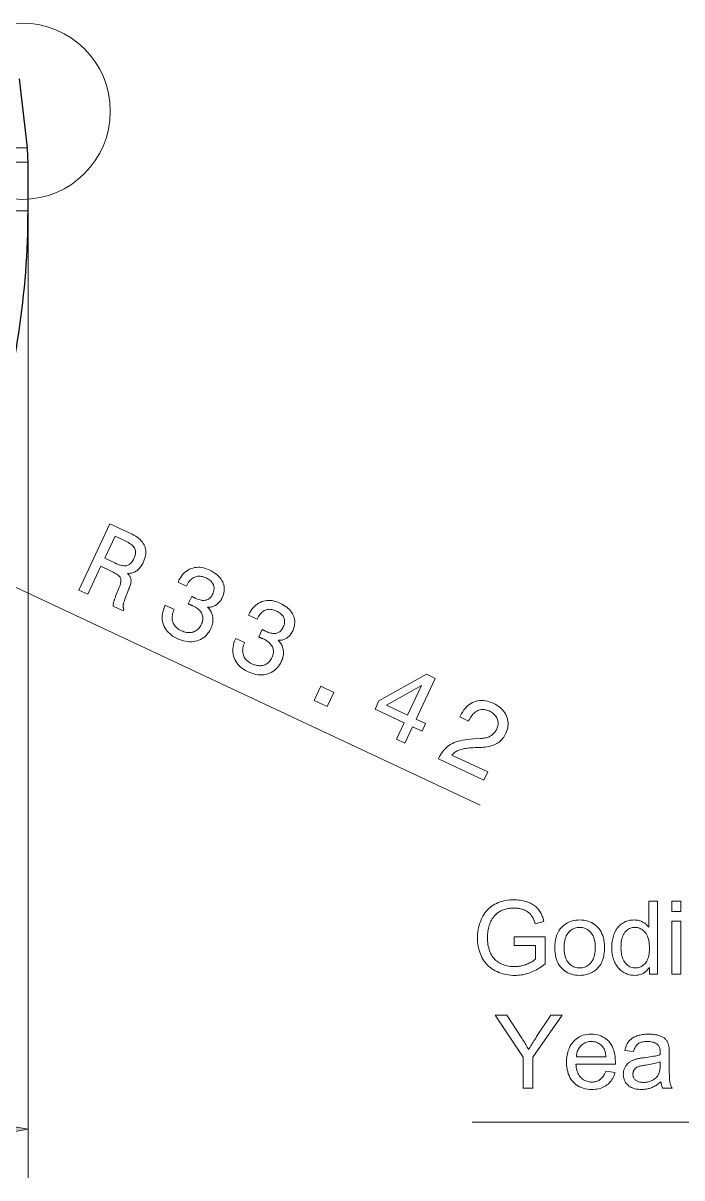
# Model space of a CAD drawing. Extents: x -99 to 297, y 0 to 420.
# Drawn here: x 142.35 to 169.4, y 102.81 to 150.19 of the extents above; entities that cross this region are included whole.
import ezdxf

# ---------------------------------------------------------------- set-up
doc = ezdxf.new("R2010")
doc.units = 0

msp = doc.modelspace()

# ---------------------------------------------------------------- linework, layer by layer
at = {"color": 7, "lineweight": 30, "ltscale": 0.071415}
msp.add_line((142.191, 147.903), (142.523, 145.066), dxfattribs=at)
at = {"color": 7, "lineweight": 13, "ltscale": 0.103645}
msp.add_line((142.523, 145.066), (138.377, 145.066), dxfattribs=at)
at = {"color": 7, "lineweight": 13, "ltscale": 0.103749}
for p, q in [((142.557, 144.485), (138.407, 144.485)), ((142.557, 142.485), (138.407, 142.485))]:
    msp.add_line(p, q, dxfattribs=at)
at = {"color": 7, "lineweight": 30, "ltscale": 0.05}
msp.add_line((142.557, 142.485), (142.557, 144.485), dxfattribs=at)
at = {"color": 7, "lineweight": 13}
for p, q in [((142.557, 142.485), (142.557, 102.807)), ((142.067, 127.034), (161.116, 118.096))]:
    msp.add_line(p, q, dxfattribs=at)
msp.add_lwpolyline([(208.795, 134.339), (199.897, 105.097), (160.785, 105.097)], dxfattribs=at)
for points in [[(144.649, 126.927), (145.921, 129.639), (146.828, 129.214), (146.905, 129.175), (146.977, 129.134), (147.043, 129.091), (147.103, 129.046), (147.158, 128.999), (147.207, 128.949), (147.25, 128.898), (147.288, 128.844), (147.32, 128.788), (147.346, 128.73), (147.366, 128.67), (147.381, 128.608), (147.39, 128.545), (147.393, 128.48), (147.389, 128.413), (147.381, 128.345), (147.366, 128.275), (147.345, 128.204), (147.318, 128.13), (147.286, 128.056), (147.264, 128.012), (147.242, 127.971), (147.218, 127.932), (147.193, 127.895), (147.166, 127.86), (147.139, 127.828), (147.111, 127.798), (147.081, 127.77), (147.05, 127.744), (147.018, 127.72), (146.985, 127.699), (146.95, 127.68), (146.915, 127.663), (146.879, 127.649), (146.841, 127.637), (146.803, 127.627), (146.764, 127.619), (146.723, 127.614), (146.681, 127.61), (146.639, 127.609), (146.663, 127.586), (146.685, 127.563), (146.705, 127.539), (146.723, 127.515), (146.739, 127.49), (146.752, 127.465), (146.763, 127.44), (146.772, 127.415), (146.779, 127.389), (146.784, 127.363), (146.786, 127.336), (146.786, 127.306), (146.784, 127.273), (146.779, 127.238), (146.772, 127.2), (146.763, 127.16), (146.751, 127.117), (146.736, 127.071), (146.72, 127.023), (146.701, 126.973), (146.523, 126.518), (146.512, 126.489), (146.502, 126.462), (146.493, 126.436), (146.485, 126.411), (146.478, 126.388), (146.472, 126.366), (146.468, 126.345), (146.464, 126.326), (146.462, 126.308), (146.46, 126.291), (146.46, 126.276), (146.46, 126.26), (146.462, 126.245), (146.464, 126.231), (146.467, 126.216), (146.471, 126.203), (146.476, 126.189), (146.482, 126.176), (146.489, 126.163), (146.497, 126.151), (146.462, 126.076), (146.052, 126.269), (146.051, 126.28), (146.05, 126.293), (146.051, 126.306), (146.051, 126.32), (146.053, 126.335), (146.055, 126.351), (146.058, 126.367), (146.061, 126.384), (146.065, 126.402), (146.069, 126.421), (146.075, 126.441), (146.08, 126.462), (146.087, 126.484), (146.094, 126.507), (146.103, 126.531), (146.111, 126.557), (146.121, 126.583), (146.131, 126.611), (146.142, 126.64), (146.154, 126.67), (146.299, 127.03), (146.32, 127.083), (146.337, 127.133), (146.35, 127.181), (146.36, 127.225), (146.367, 127.266), (146.371, 127.304), (146.371, 127.339), (146.368, 127.371), (146.362, 127.401), (146.353, 127.427), (146.338, 127.452), (146.318, 127.479), (146.29, 127.506), (146.257, 127.535), (146.217, 127.564), (146.17, 127.595), (146.118, 127.626), (146.058, 127.659), (145.993, 127.693), (145.921, 127.727), (145.549, 127.902), (145.011, 126.757)], [(146.571, 128.929), (146.128, 129.137), (145.704, 128.234), (146.122, 128.038), (146.185, 128.01), (146.244, 127.986), (146.301, 127.966), (146.354, 127.95), (146.405, 127.937), (146.453, 127.929), (146.498, 127.924), (146.541, 127.924), (146.58, 127.927), (146.616, 127.934), (146.651, 127.945), (146.684, 127.961), (146.716, 127.98), (146.747, 128.003), (146.776, 128.03), (146.805, 128.061), (146.832, 128.096), (146.858, 128.135), (146.883, 128.178), (146.906, 128.224), (146.927, 128.272), (146.944, 128.318), (146.957, 128.362), (146.966, 128.404), (146.972, 128.445), (146.974, 128.485), (146.972, 128.523), (146.966, 128.559), (146.957, 128.594), (146.944, 128.627), (146.927, 128.659), (146.905, 128.691), (146.879, 128.722), (146.848, 128.753), (146.813, 128.784), (146.773, 128.814), (146.729, 128.843), (146.681, 128.872), (146.628, 128.901)], [(148.192, 126.303), (148.553, 126.134), (148.529, 126.077), (148.51, 126.021), (148.494, 125.966), (148.483, 125.912), (148.476, 125.86), (148.473, 125.809), (148.474, 125.759), (148.479, 125.71), (148.489, 125.663), (148.502, 125.616), (148.52, 125.571), (148.541, 125.529), (148.566, 125.488), (148.596, 125.449), (148.629, 125.413), (148.666, 125.378), (148.707, 125.345), (148.752, 125.315), (148.8, 125.286), (148.853, 125.259), (148.906, 125.236), (148.958, 125.217), (149.009, 125.202), (149.059, 125.191), (149.109, 125.183), (149.157, 125.18), (149.204, 125.18), (149.251, 125.185), (149.296, 125.193), (149.341, 125.205), (149.384, 125.221), (149.425, 125.241), (149.464, 125.264), (149.501, 125.291), (149.536, 125.321), (149.569, 125.355), (149.599, 125.392), (149.628, 125.433), (149.655, 125.478), (149.679, 125.526), (149.698, 125.571), (149.714, 125.616), (149.725, 125.66), (149.733, 125.703), (149.736, 125.746), (149.735, 125.788), (149.731, 125.83), (149.722, 125.871), (149.71, 125.912), (149.693, 125.951), (149.673, 125.99), (149.649, 126.028), (149.622, 126.064), (149.59, 126.099), (149.556, 126.132), (149.517, 126.164), (149.475, 126.195), (149.429, 126.224), (149.38, 126.252), (149.326, 126.279), (149.319, 126.282), (149.311, 126.286), (149.303, 126.289), (149.295, 126.293), (149.287, 126.296), (149.279, 126.3), (149.271, 126.304), (149.262, 126.307), (149.254, 126.311), (149.245, 126.314), (149.237, 126.318), (149.227, 126.322), (149.217, 126.326), (149.207, 126.33), (149.196, 126.335), (149.184, 126.339), (149.172, 126.344), (149.159, 126.349), (149.146, 126.355), (149.132, 126.36), (149.276, 126.668), (149.284, 126.663), (149.292, 126.659), (149.301, 126.655), (149.309, 126.651), (149.316, 126.647), (149.324, 126.643), (149.332, 126.639), (149.34, 126.635), (149.347, 126.631), (149.355, 126.627), (149.362, 126.624), (149.37, 126.62), (149.377, 126.616), (149.384, 126.613), (149.391, 126.609), (149.398, 126.606), (149.405, 126.603), (149.412, 126.599), (149.419, 126.596), (149.425, 126.593), (149.477, 126.57), (149.527, 126.55), (149.575, 126.534), (149.622, 126.521), (149.667, 126.512), (149.71, 126.505), (149.751, 126.502), (149.79, 126.503), (149.828, 126.507), (149.864, 126.514), (149.899, 126.525), (149.932, 126.539), (149.963, 126.556), (149.993, 126.577), (150.021, 126.601), (150.048, 126.628), (150.073, 126.659), (150.097, 126.694), (150.119, 126.731), (150.14, 126.772), (150.158, 126.813), (150.172, 126.853), (150.183, 126.893), (150.191, 126.931), (150.195, 126.969), (150.196, 127.006), (150.193, 127.042), (150.188, 127.078), (150.178, 127.113), (150.166, 127.147), (150.15, 127.18), (150.131, 127.212), (150.109, 127.243), (150.083, 127.272), (150.055, 127.3), (150.023, 127.327), (149.988, 127.353), (149.95, 127.378), (149.908, 127.401), (149.864, 127.424), (149.812, 127.446), (149.762, 127.464), (149.713, 127.478), (149.665, 127.488), (149.618, 127.494), (149.572, 127.496), (149.528, 127.493), (149.484, 127.487), (149.442, 127.476), (149.401, 127.462), (149.361, 127.443), (149.322, 127.42), (149.285, 127.393), (149.249, 127.362), (149.215, 127.328), (149.182, 127.289), (149.15, 127.246), (149.12, 127.199), (149.091, 127.148), (149.064, 127.093), (148.716, 127.256), (148.729, 127.283), (148.768, 127.36), (148.81, 127.432), (148.855, 127.498), (148.904, 127.559), (148.955, 127.614), (149.01, 127.664), (149.067, 127.709), (149.128, 127.748), (149.192, 127.782), (149.259, 127.81), (149.328, 127.832), (149.398, 127.849), (149.469, 127.858), (149.541, 127.862), (149.615, 127.86), (149.689, 127.851), (149.764, 127.836), (149.84, 127.815), (149.917, 127.787), (149.995, 127.753), (150.076, 127.713), (150.15, 127.671), (150.22, 127.627), (150.284, 127.58), (150.342, 127.532), (150.395, 127.481), (150.442, 127.428), (150.483, 127.374), (150.519, 127.317), (150.55, 127.258), (150.574, 127.197), (150.593, 127.136), (150.606, 127.074), (150.613, 127.01), (150.613, 126.946), (150.608, 126.881), (150.596, 126.815), (150.579, 126.749), (150.556, 126.681), (150.526, 126.612), (150.507, 126.574), (150.487, 126.537), (150.466, 126.503), (150.443, 126.471), (150.419, 126.44), (150.394, 126.412), (150.368, 126.385), (150.34, 126.36), (150.312, 126.338), (150.282, 126.317), (150.251, 126.298), (150.219, 126.282), (150.186, 126.267), (150.152, 126.255), (150.117, 126.245), (150.081, 126.237), (150.043, 126.231), (150.005, 126.227), (149.966, 126.225), (149.926, 126.226), (149.961, 126.189), (149.993, 126.151), (150.021, 126.112), (150.048, 126.073), (150.071, 126.032), (150.091, 125.991), (150.108, 125.95), (150.122, 125.907), (150.133, 125.864), (150.141, 125.819), (150.147, 125.774), (150.149, 125.729), (150.148, 125.683), (150.144, 125.637), (150.138, 125.59), (150.128, 125.543), (150.115, 125.495), (150.099, 125.446), (150.081, 125.397), (150.059, 125.348), (150.02, 125.273), (149.978, 125.203), (149.931, 125.138), (149.881, 125.08), (149.827, 125.027), (149.768, 124.979), (149.706, 124.937), (149.641, 124.901), (149.571, 124.871), (149.497, 124.845), (149.421, 124.826), (149.343, 124.814), (149.264, 124.807), (149.184, 124.807), (149.103, 124.814), (149.02, 124.827), (148.936, 124.846), (148.851, 124.872), (148.764, 124.904), (148.676, 124.942), (148.595, 124.983), (148.519, 125.027), (148.45, 125.075), (148.386, 125.126), (148.327, 125.181), (148.275, 125.238), (148.228, 125.299), (148.187, 125.364), (148.151, 125.431), (148.122, 125.502), (148.098, 125.576), (148.081, 125.65), (148.07, 125.725), (148.066, 125.801), (148.069, 125.878), (148.078, 125.956), (148.094, 126.034), (148.116, 126.114), (148.144, 126.195), (148.18, 126.276)], [(151.088, 124.945), (151.448, 124.775), (151.425, 124.718), (151.405, 124.662), (151.39, 124.607), (151.378, 124.554), (151.371, 124.501), (151.368, 124.45), (151.369, 124.4), (151.375, 124.352), (151.384, 124.304), (151.397, 124.258), (151.415, 124.213), (151.436, 124.17), (151.462, 124.13), (151.491, 124.091), (151.524, 124.054), (151.561, 124.02), (151.602, 123.987), (151.647, 123.956), (151.696, 123.928), (151.748, 123.901), (151.801, 123.878), (151.853, 123.859), (151.904, 123.843), (151.955, 123.832), (152.004, 123.825), (152.052, 123.821), (152.1, 123.822), (152.146, 123.826), (152.192, 123.834), (152.236, 123.847), (152.279, 123.863), (152.32, 123.882), (152.359, 123.905), (152.396, 123.932), (152.431, 123.962), (152.464, 123.996), (152.495, 124.034), (152.523, 124.075), (152.55, 124.12), (152.574, 124.168), (152.594, 124.213), (152.609, 124.257), (152.62, 124.301), (152.628, 124.345), (152.631, 124.388), (152.631, 124.43), (152.626, 124.471), (152.618, 124.513), (152.605, 124.553), (152.589, 124.593), (152.569, 124.632), (152.545, 124.669), (152.517, 124.706), (152.486, 124.74), (152.451, 124.774), (152.412, 124.806), (152.37, 124.836), (152.324, 124.866), (152.275, 124.894), (152.222, 124.92), (152.214, 124.924), (152.206, 124.927), (152.198, 124.931), (152.19, 124.934), (152.182, 124.938), (152.174, 124.941), (152.166, 124.945), (152.158, 124.949), (152.149, 124.952), (152.141, 124.956), (152.132, 124.959), (152.122, 124.963), (152.112, 124.967), (152.102, 124.972), (152.091, 124.976), (152.079, 124.981), (152.067, 124.986), (152.054, 124.991), (152.041, 124.996), (152.027, 125.002), (152.171, 125.309), (152.18, 125.305), (152.188, 125.301), (152.196, 125.297), (152.204, 125.292), (152.212, 125.288), (152.22, 125.284), (152.227, 125.28), (152.235, 125.276), (152.243, 125.273), (152.25, 125.269), (152.258, 125.265), (152.265, 125.261), (152.272, 125.258), (152.28, 125.254), (152.287, 125.251), (152.294, 125.247), (152.301, 125.244), (152.307, 125.241), (152.314, 125.238), (152.32, 125.235), (152.372, 125.212), (152.422, 125.192), (152.471, 125.176), (152.517, 125.163), (152.562, 125.153), (152.605, 125.147), (152.646, 125.144), (152.686, 125.145), (152.724, 125.148), (152.76, 125.156), (152.794, 125.166), (152.827, 125.18), (152.858, 125.197), (152.888, 125.218), (152.916, 125.242), (152.943, 125.27), (152.969, 125.301), (152.992, 125.335), (153.015, 125.373), (153.036, 125.414), (153.053, 125.455), (153.068, 125.495), (153.079, 125.534), (153.086, 125.573), (153.09, 125.61), (153.091, 125.648), (153.089, 125.684), (153.083, 125.719), (153.074, 125.754), (153.061, 125.788), (153.045, 125.821), (153.026, 125.853), (153.004, 125.884), (152.979, 125.914), (152.95, 125.942), (152.918, 125.969), (152.883, 125.995), (152.845, 126.019), (152.804, 126.043), (152.759, 126.065), (152.708, 126.087), (152.657, 126.106), (152.608, 126.12), (152.56, 126.13), (152.514, 126.136), (152.468, 126.137), (152.423, 126.135), (152.38, 126.128), (152.337, 126.118), (152.296, 126.103), (152.256, 126.084), (152.217, 126.062), (152.18, 126.035), (152.144, 126.004), (152.11, 125.969), (152.077, 125.93), (152.045, 125.888), (152.015, 125.841), (151.986, 125.79), (151.959, 125.735), (151.612, 125.898), (151.624, 125.925), (151.663, 126.002), (151.705, 126.073), (151.751, 126.14), (151.799, 126.2), (151.85, 126.256), (151.905, 126.306), (151.963, 126.35), (152.023, 126.389), (152.087, 126.423), (152.154, 126.451), (152.223, 126.474), (152.293, 126.49), (152.365, 126.5), (152.437, 126.504), (152.51, 126.501), (152.584, 126.492), (152.659, 126.477), (152.735, 126.456), (152.812, 126.429), (152.89, 126.395), (152.971, 126.355), (153.046, 126.312), (153.115, 126.268), (153.179, 126.222), (153.237, 126.173), (153.29, 126.123), (153.337, 126.07), (153.379, 126.015), (153.415, 125.958), (153.445, 125.899), (153.47, 125.839), (153.488, 125.777), (153.501, 125.715), (153.508, 125.652), (153.508, 125.588), (153.503, 125.523), (153.492, 125.457), (153.474, 125.39), (153.451, 125.322), (153.422, 125.254), (153.403, 125.215), (153.382, 125.179), (153.361, 125.145), (153.338, 125.112), (153.314, 125.082), (153.289, 125.053), (153.263, 125.026), (153.236, 125.002), (153.207, 124.979), (153.177, 124.958), (153.146, 124.94), (153.114, 124.923), (153.081, 124.909), (153.047, 124.897), (153.012, 124.886), (152.976, 124.878), (152.939, 124.872), (152.9, 124.868), (152.861, 124.867), (152.821, 124.867), (152.856, 124.83), (152.888, 124.792), (152.917, 124.754), (152.943, 124.714), (152.966, 124.674), (152.986, 124.633), (153.003, 124.591), (153.017, 124.548), (153.028, 124.505), (153.037, 124.461), (153.042, 124.416), (153.044, 124.371), (153.044, 124.325), (153.04, 124.278), (153.033, 124.231), (153.023, 124.184), (153.011, 124.136), (152.995, 124.088), (152.976, 124.039), (152.954, 123.99), (152.916, 123.914), (152.873, 123.844), (152.827, 123.78), (152.776, 123.721), (152.722, 123.668), (152.664, 123.621), (152.602, 123.579), (152.536, 123.543), (152.466, 123.512), (152.392, 123.487), (152.316, 123.468), (152.238, 123.455), (152.16, 123.449), (152.079, 123.449), (151.998, 123.455), (151.915, 123.468), (151.831, 123.488), (151.746, 123.513), (151.659, 123.545), (151.571, 123.583), (151.49, 123.625), (151.415, 123.669), (151.345, 123.717), (151.281, 123.768), (151.223, 123.822), (151.17, 123.88), (151.123, 123.941), (151.082, 124.005), (151.047, 124.073), (151.017, 124.144), (150.993, 124.217), (150.976, 124.291), (150.966, 124.366), (150.962, 124.442), (150.964, 124.519), (150.973, 124.597), (150.989, 124.676), (151.011, 124.756), (151.04, 124.836), (151.075, 124.918)], [(157.679, 120.813), (157.994, 121.485), (156.802, 122.045), (156.963, 122.388), (158.921, 123.47), (159.276, 123.303), (158.492, 121.633), (158.88, 121.451), (158.733, 121.138), (158.346, 121.32), (158.03, 120.648)], [(154.299, 122.399), (154.572, 122.981), (155.112, 122.728), (154.839, 122.146)], [(157.277, 122.204), (158.141, 121.798), (158.712, 123.014)], [(159.406, 120.003), (159.412, 120.014), (159.451, 120.092), (159.492, 120.166), (159.536, 120.236), (159.583, 120.301), (159.632, 120.362), (159.684, 120.418), (159.738, 120.47), (159.794, 120.517), (159.853, 120.56), (159.915, 120.599), (159.98, 120.634), (160.052, 120.666), (160.13, 120.695), (160.213, 120.722), (160.303, 120.745), (160.399, 120.765), (160.5, 120.783), (160.608, 120.797), (160.722, 120.809), (160.841, 120.817), (161.131, 120.835), (161.183, 120.839), (161.232, 120.844), (161.279, 120.851), (161.324, 120.86), (161.367, 120.87), (161.409, 120.882), (161.448, 120.896), (161.485, 120.911), (161.52, 120.927), (161.554, 120.946), (161.585, 120.966), (161.615, 120.988), (161.644, 121.011), (161.671, 121.037), (161.697, 121.064), (161.721, 121.094), (161.744, 121.125), (161.765, 121.158), (161.785, 121.193), (161.803, 121.23), (161.822, 121.273), (161.836, 121.316), (161.847, 121.358), (161.855, 121.4), (161.858, 121.442), (161.858, 121.484), (161.854, 121.525), (161.846, 121.566), (161.834, 121.607), (161.819, 121.648), (161.8, 121.687), (161.778, 121.725), (161.753, 121.761), (161.724, 121.796), (161.693, 121.828), (161.658, 121.859), (161.619, 121.889), (161.578, 121.916), (161.533, 121.942), (161.485, 121.966), (161.436, 121.987), (161.388, 122.004), (161.34, 122.016), (161.292, 122.024), (161.245, 122.028), (161.199, 122.027), (161.153, 122.022), (161.107, 122.012), (161.062, 121.999), (161.018, 121.98), (160.975, 121.958), (160.933, 121.932), (160.893, 121.902), (160.854, 121.869), (160.818, 121.831), (160.783, 121.79), (160.749, 121.744), (160.718, 121.695), (160.688, 121.642), (160.659, 121.585), (160.644, 121.553), (160.289, 121.719), (160.315, 121.775), (160.357, 121.858), (160.402, 121.935), (160.45, 122.006), (160.502, 122.071), (160.556, 122.131), (160.614, 122.185), (160.676, 122.232), (160.74, 122.274), (160.808, 122.31), (160.878, 122.341), (160.951, 122.365), (161.025, 122.382), (161.101, 122.392), (161.177, 122.396), (161.254, 122.394), (161.333, 122.385), (161.413, 122.369), (161.493, 122.346), (161.575, 122.317), (161.658, 122.281), (161.736, 122.242), (161.808, 122.2), (161.876, 122.154), (161.938, 122.106), (161.995, 122.055), (162.046, 122.001), (162.093, 121.943), (162.134, 121.883), (162.171, 121.82), (162.202, 121.753), (162.227, 121.685), (162.246, 121.617), (162.259, 121.548), (162.266, 121.478), (162.266, 121.408), (162.26, 121.338), (162.248, 121.267), (162.229, 121.196), (162.205, 121.124), (162.174, 121.052), (162.146, 120.997), (162.117, 120.945), (162.085, 120.896), (162.051, 120.849), (162.014, 120.805), (161.975, 120.764), (161.934, 120.726), (161.891, 120.691), (161.846, 120.658), (161.798, 120.628), (161.748, 120.601), (161.696, 120.576), (161.64, 120.554), (161.583, 120.534), (161.523, 120.517), (161.46, 120.503), (161.395, 120.491), (161.327, 120.482), (161.257, 120.475), (161.184, 120.47), (160.9, 120.461), (160.821, 120.458), (160.746, 120.453), (160.675, 120.447), (160.607, 120.439), (160.544, 120.431), (160.485, 120.422), (160.429, 120.412), (160.378, 120.4), (160.331, 120.388), (160.288, 120.374), (160.247, 120.359), (160.208, 120.343), (160.171, 120.325), (160.135, 120.305), (160.101, 120.284), (160.069, 120.261), (160.038, 120.237), (160.009, 120.211), (159.981, 120.184), (159.955, 120.155), (161.429, 119.464), (161.271, 119.128)], [(162.512, 112.344), (162.512, 112.696), (163.783, 112.698), (163.783, 111.585), (163.724, 111.54), (163.665, 111.496), (163.605, 111.455), (163.546, 111.417), (163.485, 111.381), (163.425, 111.347), (163.364, 111.315), (163.303, 111.286), (163.241, 111.259), (163.179, 111.234), (163.117, 111.212), (163.054, 111.192), (162.991, 111.174), (162.927, 111.159), (162.864, 111.146), (162.8, 111.135), (162.735, 111.127), (162.671, 111.121), (162.606, 111.118), (162.54, 111.116), (162.453, 111.118), (162.367, 111.124), (162.282, 111.133), (162.2, 111.147), (162.119, 111.164), (162.039, 111.185), (161.961, 111.209), (161.885, 111.238), (161.81, 111.27), (161.737, 111.306), (161.667, 111.345), (161.6, 111.388), (161.536, 111.434), (161.477, 111.484), (161.42, 111.537), (161.368, 111.594), (161.318, 111.653), (161.273, 111.717), (161.23, 111.783), (161.192, 111.853), (161.157, 111.926), (161.126, 112), (161.098, 112.076), (161.074, 112.153), (161.054, 112.232), (161.037, 112.313), (161.024, 112.396), (161.015, 112.48), (161.01, 112.566), (161.008, 112.653), (161.01, 112.74), (161.015, 112.826), (161.024, 112.911), (161.037, 112.994), (161.053, 113.077), (161.074, 113.158), (161.097, 113.238), (161.125, 113.317), (161.156, 113.394), (161.191, 113.471), (161.229, 113.545), (161.271, 113.615), (161.315, 113.681), (161.363, 113.743), (161.414, 113.801), (161.468, 113.856), (161.526, 113.906), (161.587, 113.953), (161.651, 113.996), (161.718, 114.035), (161.788, 114.07), (161.859, 114.101), (161.933, 114.128), (162.01, 114.152), (162.088, 114.173), (162.168, 114.189), (162.25, 114.202), (162.335, 114.211), (162.421, 114.217), (162.51, 114.219), (162.574, 114.218), (162.637, 114.214), (162.699, 114.209), (162.76, 114.202), (162.819, 114.192), (162.878, 114.181), (162.935, 114.167), (162.99, 114.151), (163.045, 114.133), (163.098, 114.113), (163.15, 114.091), (163.199, 114.068), (163.246, 114.043), (163.29, 114.016), (163.333, 113.987), (163.373, 113.957), (163.411, 113.925), (163.446, 113.892), (163.479, 113.856), (163.51, 113.82), (163.54, 113.781), (163.567, 113.74), (163.594, 113.696), (163.618, 113.651), (163.642, 113.603), (163.664, 113.552), (163.684, 113.5), (163.704, 113.445), (163.721, 113.388), (163.738, 113.329), (163.379, 113.23), (163.366, 113.275), (163.351, 113.318), (163.336, 113.359), (163.32, 113.398), (163.304, 113.435), (163.287, 113.47), (163.269, 113.503), (163.25, 113.534), (163.231, 113.563), (163.212, 113.59), (163.191, 113.616), (163.168, 113.641), (163.144, 113.664), (163.118, 113.687), (163.09, 113.708), (163.06, 113.729), (163.029, 113.748), (162.996, 113.767), (162.962, 113.784), (162.925, 113.8), (162.887, 113.815), (162.849, 113.829), (162.81, 113.84), (162.77, 113.851), (162.729, 113.859), (162.687, 113.866), (162.644, 113.872), (162.601, 113.876), (162.557, 113.878), (162.512, 113.879), (162.458, 113.878), (162.406, 113.876), (162.355, 113.872), (162.306, 113.866), (162.258, 113.858), (162.212, 113.849), (162.167, 113.838), (162.123, 113.826), (162.082, 113.812), (162.041, 113.796), (162.002, 113.779), (161.965, 113.761), (161.929, 113.742), (161.895, 113.721), (161.862, 113.7), (161.831, 113.678), (161.801, 113.655), (161.773, 113.63), (161.746, 113.605), (161.721, 113.578), (161.697, 113.551), (161.674, 113.523), (161.653, 113.495), (161.632, 113.466), (161.613, 113.436), (161.594, 113.407), (161.577, 113.376), (161.561, 113.345), (161.546, 113.314), (161.532, 113.281), (161.51, 113.225), (161.49, 113.168), (161.473, 113.11), (161.458, 113.051), (161.446, 112.991), (161.435, 112.931), (161.427, 112.869), (161.422, 112.806), (161.418, 112.742), (161.417, 112.678), (161.418, 112.599), (161.422, 112.523), (161.429, 112.449), (161.439, 112.378), (161.451, 112.309), (161.467, 112.244), (161.485, 112.18), (161.505, 112.12), (161.529, 112.062), (161.555, 112.007), (161.584, 111.954), (161.615, 111.904), (161.649, 111.857), (161.686, 111.813), (161.725, 111.771), (161.766, 111.733), (161.81, 111.697), (161.857, 111.663), (161.906, 111.633), (161.957, 111.605), (162.01, 111.581), (162.064, 111.558), (162.119, 111.539), (162.174, 111.522), (162.229, 111.507), (162.286, 111.495), (162.343, 111.486), (162.401, 111.48), (162.459, 111.476), (162.518, 111.475), (162.569, 111.475), (162.621, 111.478), (162.672, 111.483), (162.722, 111.49), (162.773, 111.499), (162.823, 111.51), (162.873, 111.523), (162.923, 111.538), (162.972, 111.555), (163.021, 111.574), (163.069, 111.594), (163.115, 111.614), (163.158, 111.634), (163.199, 111.655), (163.237, 111.676), (163.273, 111.698), (163.307, 111.719), (163.338, 111.741), (163.367, 111.763), (163.394, 111.786), (163.394, 112.344)], [(168.062, 111.168), (168.062, 111.442), (168.018, 111.38), (167.971, 111.325), (167.92, 111.277), (167.865, 111.235), (167.806, 111.199), (167.744, 111.17), (167.677, 111.148), (167.606, 111.131), (167.532, 111.122), (167.454, 111.118), (167.402, 111.12), (167.352, 111.124), (167.302, 111.131), (167.253, 111.141), (167.204, 111.154), (167.157, 111.17), (167.111, 111.189), (167.065, 111.21), (167.02, 111.234), (166.976, 111.262), (166.933, 111.291), (166.893, 111.324), (166.854, 111.358), (166.817, 111.394), (166.783, 111.433), (166.75, 111.474), (166.719, 111.518), (166.69, 111.564), (166.663, 111.612), (166.638, 111.662), (166.616, 111.714), (166.595, 111.768), (166.577, 111.823), (166.562, 111.879), (166.549, 111.938), (166.538, 111.998), (166.529, 112.059), (166.523, 112.122), (166.52, 112.186), (166.519, 112.252), (166.52, 112.317), (166.523, 112.38), (166.528, 112.442), (166.536, 112.503), (166.546, 112.562), (166.558, 112.621), (166.572, 112.678), (166.588, 112.734), (166.606, 112.789), (166.627, 112.843), (166.65, 112.894), (166.675, 112.944), (166.702, 112.99), (166.731, 113.035), (166.763, 113.077), (166.796, 113.116), (166.832, 113.153), (166.87, 113.187), (166.91, 113.219), (166.952, 113.249), (166.996, 113.276), (167.041, 113.3), (167.087, 113.321), (167.134, 113.339), (167.182, 113.355), (167.231, 113.367), (167.281, 113.377), (167.332, 113.384), (167.384, 113.389), (167.437, 113.39), (167.476, 113.389), (167.514, 113.387), (167.551, 113.382), (167.588, 113.377), (167.623, 113.369), (167.658, 113.36), (167.691, 113.349), (167.724, 113.337), (167.756, 113.323), (167.787, 113.307), (167.817, 113.29), (167.846, 113.272), (167.874, 113.253), (167.901, 113.233), (167.926, 113.212), (167.951, 113.19), (167.974, 113.166), (167.996, 113.142), (168.017, 113.117), (168.037, 113.091), (168.037, 114.168), (168.403, 114.168), (168.403, 111.168)], [(168.984, 113.744), (168.984, 114.168), (169.353, 114.168), (169.353, 113.744)], [(164.184, 112.254), (164.187, 112.372), (164.197, 112.483), (164.214, 112.588), (164.237, 112.687), (164.268, 112.78), (164.304, 112.866), (164.348, 112.946), (164.398, 113.02), (164.456, 113.087), (164.519, 113.148), (164.577, 113.194), (164.636, 113.235), (164.699, 113.272), (164.763, 113.303), (164.83, 113.33), (164.9, 113.351), (164.972, 113.368), (165.046, 113.38), (165.123, 113.387), (165.203, 113.39), (165.291, 113.387), (165.375, 113.378), (165.457, 113.363), (165.535, 113.343), (165.61, 113.316), (165.682, 113.284), (165.75, 113.246), (165.815, 113.202), (165.877, 113.152), (165.935, 113.096), (165.989, 113.035), (166.038, 112.97), (166.08, 112.9), (166.117, 112.825), (166.149, 112.747), (166.174, 112.663), (166.194, 112.575), (166.208, 112.483), (166.217, 112.386), (166.22, 112.285), (166.219, 112.203), (166.215, 112.124), (166.208, 112.049), (166.2, 111.978), (166.188, 111.91), (166.175, 111.846), (166.158, 111.785), (166.139, 111.728), (166.118, 111.675), (166.094, 111.625), (166.068, 111.578), (166.039, 111.533), (166.008, 111.49), (165.975, 111.45), (165.939, 111.411), (165.902, 111.375), (165.862, 111.341), (165.819, 111.309), (165.775, 111.279), (165.728, 111.251), (165.679, 111.226), (165.63, 111.204), (165.579, 111.184), (165.528, 111.166), (165.476, 111.152), (165.423, 111.14), (165.369, 111.13), (165.315, 111.124), (165.259, 111.12), (165.203, 111.118), (165.113, 111.121), (165.027, 111.13), (164.945, 111.145), (164.866, 111.165), (164.79, 111.192), (164.718, 111.224), (164.65, 111.262), (164.585, 111.306), (164.523, 111.355), (164.465, 111.411), (164.412, 111.472), (164.364, 111.538), (164.322, 111.61), (164.285, 111.686), (164.254, 111.768), (164.229, 111.855), (164.209, 111.947), (164.195, 112.044), (164.186, 112.147)], [(168.984, 111.168), (168.984, 113.341), (169.353, 113.341), (169.353, 111.168)], [(164.562, 112.254), (164.564, 112.173), (164.57, 112.096), (164.579, 112.023), (164.591, 111.954), (164.608, 111.889), (164.628, 111.829), (164.651, 111.773), (164.679, 111.72), (164.71, 111.673), (164.744, 111.629), (164.782, 111.59), (164.821, 111.554), (164.862, 111.523), (164.905, 111.496), (164.95, 111.473), (164.997, 111.455), (165.045, 111.44), (165.096, 111.43), (165.148, 111.423), (165.203, 111.421), (165.257, 111.423), (165.309, 111.43), (165.359, 111.44), (165.407, 111.455), (165.454, 111.473), (165.499, 111.496), (165.542, 111.524), (165.583, 111.555), (165.622, 111.59), (165.659, 111.63), (165.694, 111.674), (165.725, 111.722), (165.752, 111.775), (165.776, 111.832), (165.796, 111.893), (165.812, 111.959), (165.825, 112.03), (165.834, 112.104), (165.839, 112.183), (165.841, 112.266), (165.839, 112.345), (165.834, 112.42), (165.825, 112.491), (165.812, 112.558), (165.795, 112.621), (165.775, 112.68), (165.751, 112.735), (165.724, 112.786), (165.693, 112.834), (165.658, 112.877), (165.621, 112.917), (165.581, 112.952), (165.54, 112.983), (165.497, 113.01), (165.453, 113.033), (165.406, 113.052), (165.358, 113.066), (165.308, 113.077), (165.256, 113.083), (165.203, 113.085), (165.148, 113.083), (165.096, 113.077), (165.045, 113.066), (164.997, 113.052), (164.95, 113.033), (164.905, 113.011), (164.862, 112.984), (164.821, 112.953), (164.782, 112.918), (164.744, 112.878), (164.71, 112.835), (164.679, 112.787), (164.651, 112.735), (164.628, 112.679), (164.608, 112.619), (164.591, 112.554), (164.579, 112.486), (164.57, 112.413), (164.564, 112.336)], [(166.897, 112.252), (166.899, 112.171), (166.904, 112.094), (166.913, 112.021), (166.925, 111.952), (166.941, 111.887), (166.961, 111.827), (166.983, 111.771), (167.01, 111.719), (167.04, 111.671), (167.073, 111.628), (167.109, 111.589), (167.146, 111.554), (167.184, 111.523), (167.224, 111.496), (167.265, 111.473), (167.307, 111.454), (167.351, 111.44), (167.395, 111.43), (167.441, 111.423), (167.489, 111.421), (167.536, 111.423), (167.582, 111.429), (167.627, 111.439), (167.67, 111.453), (167.712, 111.471), (167.752, 111.492), (167.791, 111.518), (167.828, 111.548), (167.864, 111.581), (167.899, 111.619), (167.931, 111.66), (167.96, 111.706), (167.985, 111.756), (168.007, 111.81), (168.025, 111.868), (168.041, 111.931), (168.053, 111.997), (168.061, 112.068), (168.066, 112.142), (168.068, 112.221), (168.066, 112.308), (168.061, 112.39), (168.052, 112.468), (168.04, 112.54), (168.025, 112.608), (168.006, 112.671), (167.983, 112.73), (167.958, 112.783), (167.928, 112.832), (167.896, 112.876), (167.861, 112.916), (167.824, 112.951), (167.785, 112.983), (167.746, 113.01), (167.704, 113.033), (167.661, 113.052), (167.616, 113.066), (167.57, 113.077), (167.522, 113.083), (167.472, 113.085), (167.424, 113.083), (167.377, 113.077), (167.332, 113.067), (167.289, 113.053), (167.247, 113.035), (167.207, 113.013), (167.168, 112.987), (167.131, 112.957), (167.096, 112.923), (167.062, 112.884), (167.031, 112.842), (167.003, 112.795), (166.978, 112.743), (166.956, 112.687), (166.938, 112.626), (166.924, 112.561), (166.912, 112.49), (166.904, 112.416), (166.899, 112.336)], [(162.885, 106.485), (162.885, 107.756), (161.729, 109.485), (162.212, 109.485), (162.803, 108.581), (162.836, 108.53), (162.868, 108.479), (162.9, 108.429), (162.931, 108.378), (162.961, 108.327), (162.992, 108.276), (163.022, 108.226), (163.051, 108.175), (163.08, 108.124), (163.108, 108.073), (163.136, 108.121), (163.165, 108.17), (163.194, 108.22), (163.226, 108.271), (163.258, 108.324), (163.291, 108.377), (163.325, 108.432), (163.361, 108.488), (163.398, 108.545), (163.436, 108.603), (164.017, 109.485), (164.479, 109.485), (163.282, 107.756), (163.282, 106.485)], [(166.276, 107.185), (166.657, 107.138), (166.637, 107.073), (166.615, 107.011), (166.589, 106.952), (166.56, 106.895), (166.528, 106.842), (166.493, 106.792), (166.455, 106.744), (166.414, 106.7), (166.37, 106.659), (166.323, 106.62), (166.273, 106.585), (166.22, 106.554), (166.165, 106.527), (166.107, 106.503), (166.046, 106.482), (165.982, 106.466), (165.916, 106.453), (165.847, 106.444), (165.775, 106.438), (165.701, 106.436), (165.608, 106.439), (165.518, 106.448), (165.433, 106.463), (165.351, 106.483), (165.274, 106.51), (165.2, 106.542), (165.13, 106.58), (165.065, 106.624), (165.003, 106.674), (164.945, 106.73), (164.892, 106.791), (164.844, 106.857), (164.802, 106.927), (164.766, 107.003), (164.735, 107.083), (164.71, 107.167), (164.691, 107.257), (164.677, 107.351), (164.668, 107.45), (164.666, 107.554), (164.668, 107.661), (164.677, 107.763), (164.691, 107.861), (164.711, 107.953), (164.736, 108.041), (164.767, 108.123), (164.804, 108.201), (164.846, 108.274), (164.894, 108.342), (164.948, 108.405), (165.006, 108.462), (165.068, 108.514), (165.133, 108.559), (165.201, 108.599), (165.272, 108.632), (165.347, 108.659), (165.426, 108.681), (165.507, 108.696), (165.592, 108.705), (165.681, 108.708), (165.766, 108.705), (165.849, 108.696), (165.928, 108.681), (166.004, 108.66), (166.077, 108.634), (166.146, 108.601), (166.213, 108.562), (166.276, 108.518), (166.336, 108.467), (166.393, 108.411), (166.445, 108.349), (166.492, 108.283), (166.534, 108.211), (166.57, 108.135), (166.6, 108.054), (166.625, 107.968), (166.644, 107.877), (166.658, 107.782), (166.666, 107.681), (166.669, 107.576), (166.669, 107.569), (166.669, 107.562), (166.669, 107.554), (166.669, 107.545), (166.668, 107.535), (166.668, 107.525), (166.668, 107.514), (166.668, 107.503), (166.667, 107.491), (166.667, 107.478), (165.046, 107.478), (165.052, 107.408), (165.061, 107.341), (165.073, 107.278), (165.088, 107.218), (165.107, 107.162), (165.129, 107.109), (165.154, 107.059), (165.182, 107.012), (165.214, 106.969), (165.249, 106.929), (165.286, 106.893), (165.325, 106.861), (165.366, 106.832), (165.409, 106.808), (165.453, 106.787), (165.5, 106.77), (165.548, 106.756), (165.598, 106.747), (165.65, 106.741), (165.703, 106.739), (165.743, 106.74), (165.782, 106.743), (165.819, 106.749), (165.856, 106.756), (165.891, 106.766), (165.925, 106.777), (165.958, 106.791), (165.989, 106.807), (166.02, 106.825), (166.049, 106.846), (166.077, 106.868), (166.104, 106.893), (166.13, 106.921), (166.154, 106.951), (166.177, 106.984), (166.199, 107.019), (166.22, 107.057), (166.24, 107.097), (166.259, 107.14)], [(168.537, 106.753), (168.497, 106.72), (168.456, 106.688), (168.416, 106.658), (168.376, 106.631), (168.337, 106.605), (168.297, 106.582), (168.258, 106.56), (168.22, 106.541), (168.181, 106.523), (168.143, 106.508), (168.105, 106.494), (168.067, 106.482), (168.027, 106.471), (167.988, 106.462), (167.947, 106.454), (167.906, 106.448), (167.865, 106.443), (167.823, 106.439), (167.78, 106.437), (167.737, 106.436), (167.667, 106.438), (167.601, 106.443), (167.537, 106.452), (167.477, 106.464), (167.421, 106.48), (167.367, 106.499), (167.317, 106.522), (167.27, 106.548), (167.227, 106.578), (167.187, 106.611), (167.15, 106.647), (167.117, 106.685), (167.089, 106.725), (167.064, 106.767), (167.042, 106.811), (167.025, 106.856), (167.012, 106.904), (167.002, 106.953), (166.996, 107.005), (166.994, 107.058), (166.995, 107.09), (166.997, 107.121), (167.001, 107.152), (167.006, 107.182), (167.013, 107.211), (167.021, 107.24), (167.03, 107.268), (167.041, 107.296), (167.053, 107.323), (167.067, 107.35), (167.082, 107.376), (167.098, 107.401), (167.115, 107.425), (167.132, 107.447), (167.151, 107.469), (167.17, 107.49), (167.191, 107.509), (167.212, 107.528), (167.234, 107.545), (167.257, 107.562), (167.281, 107.577), (167.306, 107.592), (167.331, 107.606), (167.356, 107.619), (167.382, 107.632), (167.409, 107.644), (167.437, 107.654), (167.465, 107.665), (167.493, 107.674), (167.522, 107.683), (167.545, 107.688), (167.57, 107.694), (167.597, 107.7), (167.627, 107.705), (167.658, 107.711), (167.692, 107.716), (167.728, 107.722), (167.767, 107.727), (167.807, 107.732), (167.85, 107.738), (167.937, 107.749), (168.019, 107.76), (168.096, 107.772), (168.169, 107.784), (168.237, 107.796), (168.3, 107.809), (168.359, 107.822), (168.413, 107.836), (168.462, 107.85), (168.507, 107.865), (168.507, 107.879), (168.507, 107.893), (168.508, 107.905), (168.508, 107.916), (168.508, 107.927), (168.508, 107.936), (168.509, 107.944), (168.509, 107.95), (168.509, 107.956), (168.509, 107.961), (168.508, 108.005), (168.505, 108.046), (168.499, 108.084), (168.492, 108.12), (168.483, 108.153), (168.471, 108.183), (168.458, 108.211), (168.442, 108.236), (168.424, 108.258), (168.404, 108.278), (168.375, 108.302), (168.342, 108.323), (168.307, 108.342), (168.269, 108.358), (168.229, 108.372), (168.186, 108.383), (168.139, 108.392), (168.091, 108.398), (168.039, 108.402), (167.985, 108.403), (167.934, 108.402), (167.886, 108.399), (167.841, 108.395), (167.799, 108.388), (167.759, 108.38), (167.722, 108.37), (167.688, 108.358), (167.656, 108.345), (167.627, 108.329), (167.601, 108.312), (167.577, 108.292), (167.554, 108.27), (167.533, 108.245), (167.512, 108.217), (167.493, 108.186), (167.476, 108.152), (167.459, 108.116), (167.444, 108.076), (167.43, 108.034), (167.418, 107.99), (167.058, 108.039), (167.068, 108.084), (167.08, 108.128), (167.093, 108.169), (167.107, 108.209), (167.123, 108.248), (167.14, 108.284), (167.158, 108.319), (167.177, 108.352), (167.198, 108.383), (167.219, 108.412), (167.243, 108.44), (167.269, 108.466), (167.296, 108.492), (167.326, 108.515), (167.357, 108.538), (167.391, 108.559), (167.426, 108.579), (167.464, 108.598), (167.503, 108.615), (167.545, 108.631), (167.588, 108.646), (167.633, 108.659), (167.679, 108.67), (167.726, 108.68), (167.775, 108.689), (167.825, 108.696), (167.876, 108.701), (167.929, 108.705), (167.983, 108.707), (168.038, 108.708), (168.093, 108.707), (168.145, 108.705), (168.196, 108.702), (168.244, 108.697), (168.29, 108.691), (168.334, 108.684), (168.377, 108.676), (168.417, 108.666), (168.454, 108.655), (168.49, 108.642), (168.524, 108.629), (168.556, 108.615), (168.586, 108.6), (168.615, 108.585), (168.641, 108.568), (168.666, 108.552), (168.689, 108.534), (168.71, 108.516), (168.729, 108.497), (168.746, 108.478), (168.762, 108.457), (168.777, 108.436), (168.791, 108.413), (168.804, 108.39), (168.816, 108.365), (168.827, 108.34), (168.837, 108.313), (168.846, 108.285), (168.854, 108.257), (168.861, 108.227), (168.864, 108.207), (168.867, 108.183), (168.87, 108.157), (168.872, 108.127), (168.874, 108.095), (168.876, 108.059), (168.877, 108.021), (168.878, 107.979), (168.879, 107.935), (168.879, 107.887), (168.879, 107.396), (168.879, 107.297), (168.88, 107.206), (168.881, 107.122), (168.883, 107.046), (168.885, 106.977), (168.888, 106.916), (168.891, 106.862), (168.894, 106.816), (168.898, 106.777), (168.903, 106.746), (168.908, 106.719), (168.914, 106.692), (168.921, 106.666), (168.929, 106.639), (168.938, 106.613), (168.947, 106.587), (168.958, 106.561), (168.97, 106.536), (168.982, 106.51), (168.996, 106.485), (168.611, 106.485), (168.6, 106.509), (168.59, 106.533), (168.58, 106.558), (168.572, 106.583), (168.564, 106.61), (168.557, 106.637), (168.551, 106.665), (168.546, 106.694), (168.541, 106.723)], [(165.067, 107.781), (166.28, 107.781), (166.274, 107.834), (166.267, 107.885), (166.257, 107.933), (166.246, 107.978), (166.233, 108.021), (166.218, 108.06), (166.202, 108.097), (166.183, 108.132), (166.163, 108.163), (166.141, 108.192), (166.105, 108.233), (166.066, 108.269), (166.026, 108.301), (165.984, 108.328), (165.939, 108.352), (165.892, 108.371), (165.844, 108.386), (165.793, 108.396), (165.74, 108.403), (165.685, 108.405), (165.635, 108.403), (165.586, 108.398), (165.54, 108.39), (165.495, 108.378), (165.451, 108.362), (165.409, 108.344), (165.369, 108.322), (165.33, 108.296), (165.293, 108.267), (165.258, 108.235), (165.225, 108.2), (165.195, 108.163), (165.168, 108.123), (165.144, 108.081), (165.124, 108.037), (165.106, 107.99), (165.092, 107.941), (165.08, 107.89), (165.072, 107.837)], [(168.507, 107.576), (168.465, 107.56), (168.418, 107.544), (168.368, 107.529), (168.314, 107.515), (168.256, 107.5), (168.194, 107.487), (168.128, 107.474), (168.057, 107.461), (167.983, 107.449), (167.905, 107.437), (167.861, 107.43), (167.819, 107.424), (167.781, 107.417), (167.745, 107.409), (167.711, 107.402), (167.68, 107.395), (167.652, 107.387), (167.627, 107.379), (167.604, 107.371), (167.584, 107.363), (167.565, 107.355), (167.548, 107.345), (167.531, 107.335), (167.515, 107.325), (167.5, 107.313), (167.486, 107.301), (167.473, 107.287), (167.461, 107.274), (167.449, 107.259), (167.438, 107.244), (167.429, 107.228), (167.42, 107.211), (167.412, 107.195), (167.406, 107.178), (167.4, 107.16), (167.395, 107.143), (167.392, 107.125), (167.389, 107.106), (167.388, 107.088), (167.387, 107.069), (167.388, 107.04), (167.392, 107.012), (167.397, 106.985), (167.405, 106.959), (167.415, 106.934), (167.427, 106.91), (167.442, 106.886), (167.459, 106.864), (167.478, 106.843), (167.499, 106.823), (167.522, 106.804), (167.548, 106.788), (167.575, 106.773), (167.605, 106.76), (167.636, 106.749), (167.67, 106.741), (167.706, 106.734), (167.743, 106.729), (167.783, 106.726), (167.825, 106.725), (167.867, 106.726), (167.908, 106.729), (167.949, 106.733), (167.988, 106.74), (168.026, 106.748), (168.064, 106.758), (168.1, 106.77), (168.136, 106.784), (168.17, 106.8), (168.204, 106.818), (168.236, 106.837), (168.267, 106.858), (168.295, 106.88), (168.322, 106.903), (168.348, 106.928), (168.371, 106.954), (168.393, 106.982), (168.413, 107.011), (168.431, 107.041), (168.447, 107.073), (168.459, 107.099), (168.469, 107.127), (168.478, 107.158), (168.485, 107.192), (168.492, 107.227), (168.497, 107.265), (168.501, 107.306), (168.504, 107.348), (168.506, 107.394), (168.507, 107.441)], [(139.602, 104.286), (142.557, 104.807), (139.602, 105.328)]]:
    msp.add_lwpolyline(points, close=True, dxfattribs=at)
msp.add_circle((142.319, 146.573), 3.617, dxfattribs=at)
at = {"color": 7, "lineweight": 30}
for centre, radius, start, end in [((137.556, 144.485), 5.001, 0.0006, 6.6769), ((109.137, 142.485), 33.42, 342.7687, 360)]:
    msp.add_arc(centre, radius, start, end, dxfattribs=at)
at = {"color": 7, "lineweight": 13}
msp.add_solid([(139.602, 104.286), (142.557, 104.807), (139.602, 104.286), (139.602, 105.328)], dxfattribs=at)

doc.saveas('drawing.dxf')
